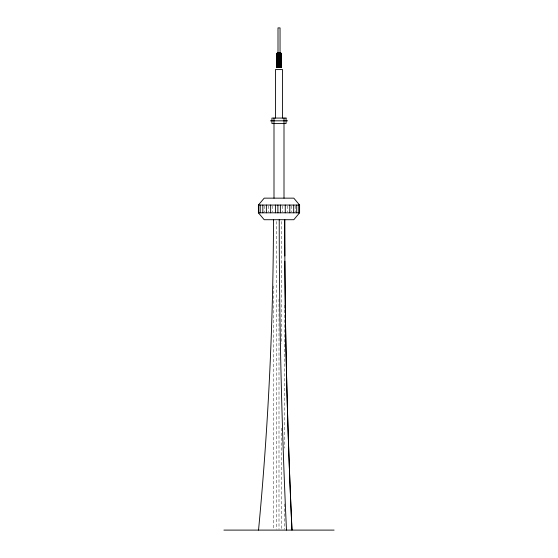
<?xml version="1.0" encoding="UTF-8"?>
<svg xmlns="http://www.w3.org/2000/svg" width="558" height="558" viewBox="0 0 558 558"><rect width="100%" height="100%" fill="white"/><g stroke="black" fill="none" stroke-linecap="round" stroke-linejoin="round"><path stroke-width="0.42" stroke-dasharray="2.79 2.09" d="M295.168 205.923L295.168 211.942M291.625 205.923L291.625 211.942M287.349 205.923L287.349 211.942M284.517 305.163L284.517 448.144M284.517 503.944L284.517 529.228M282.592 205.923L282.592 211.942M281.755 221.463L281.755 343.526M281.755 428.091L281.755 529.228M279 299.06L279 529.228M276.245 221.463L276.245 529.228M273.483 285.982L273.483 529.228M272.736 205.923L272.736 211.942M268.21 205.923L268.21 211.942M264.318 205.923L264.318 211.942"/><path stroke-width="0.84" d="M278.679 52.654L278.491 67.385M278.303 52.654L277.905 54.035L277.905 67.385M277.975 52.654L277.403 54.035L277.403 67.385M277.493 52.968L277.654 52.654L276.921 54.035M276.921 67.385L276.97 54.035L277.724 52.654M276.747 67.385L276.705 54.035L277.556 52.654L280.555 52.654L281.399 54.035L281.399 67.385L276.642 67.385M276.705 54.035L277.528 52.654L276.642 54.035L281.399 54.035M258.396 205.058L264.199 198.146L293.801 198.146L299.604 205.058L299.604 212.807L293.801 219.719L264.199 219.719L258.396 212.807L258.396 205.058L299.604 205.058M270.344 120.828L287.656 120.828M258.396 212.807L299.604 212.807M223.898 530.1L334.103 530.1M281.295 54.035L280.493 52.654L281.344 54.035L281.295 67.385M280.381 52.654L281.127 54.035L281.127 67.385M280.325 52.654L281.037 54.035L281.037 67.385M280.144 52.654L280.765 54.035L280.765 67.385M279.837 52.654L280.283 54.035L280.283 67.385M279.474 52.654L279.718 67.385M279.077 52.654L279.105 67.385M298.739 205.058L298.739 212.807M296.73 205.058L296.73 212.807M293.682 205.058L293.682 212.807M289.79 205.058L289.79 212.807M285.264 205.058L285.264 212.807M284.001 118.059L284.001 198.146M282.564 118.059L282.564 69.597L275.436 69.597L275.436 118.059M280.374 205.058L280.374 212.807M280.046 52.654L280.046 27.9L278.003 27.9L278.003 52.654M277.891 205.058L277.891 212.807M277.005 54.035L277.005 67.385M275.408 205.058L275.408 212.807M273.999 118.059L273.999 198.146M270.651 205.058L270.651 212.807M266.375 205.058L266.375 212.807M262.832 205.058L262.832 212.807M260.237 205.058L260.237 212.807M258.724 205.058L258.724 212.807M273.483 219.719A3358.086 3358.086 0 0 1 258.535 530.1M285.403 314.684A3357.695 1678.848 -90 0 0 291.987 530.1A3357.626 1678.813 -90 0 1 284.74 219.719M285.382 312.954A3357.695 1678.848 -90 0 1 284.845 261.165M284.81 255.983A3357.695 1678.848 -90 0 1 284.706 219.719M286.477 530.1A3357.626 1678.813 -90 0 1 279.23 219.719M286.073 118.059L271.927 118.059L271.927 123.59L286.073 123.59L286.073 118.059"/></g></svg>
